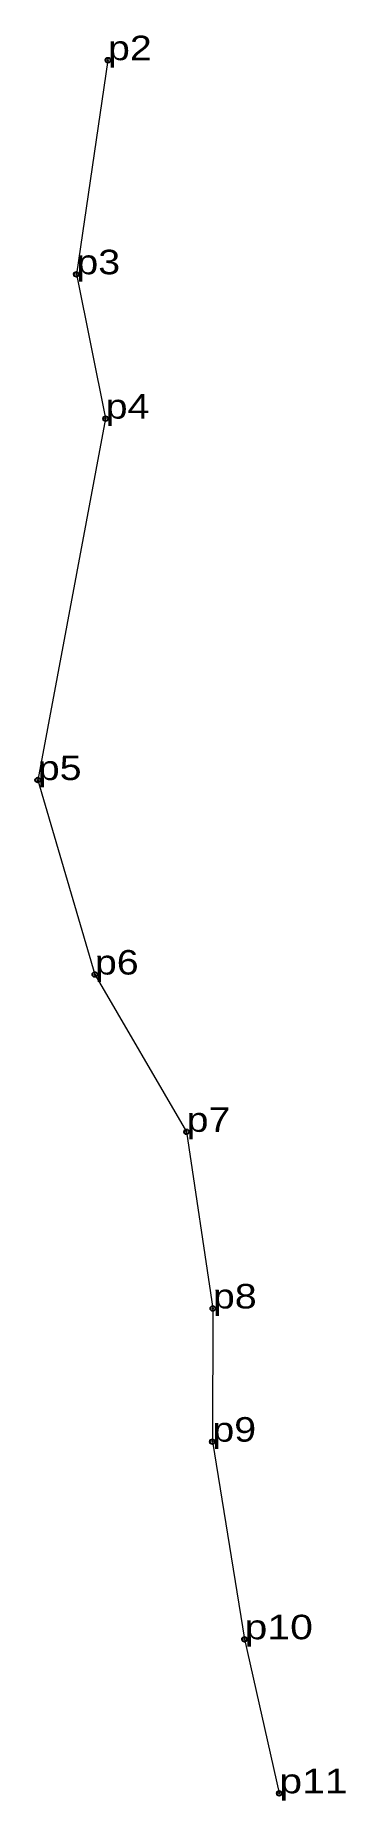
# Model space of a CAD drawing. Header units: metres. Extents: x 541540 to 552078, y 1838839 to 1850289.
# Drawn here: x 543812 to 543834.8, y 1838838.6 to 1838968.3 of the extents above.
import ezdxf

# ---------------------------------------------------------------- set-up
doc = ezdxf.new("R2010")
doc.units = ezdxf.units.M
doc.header["$LTSCALE"] = 0.72
doc.header["$PDMODE"] = 32
doc.header["$PDSIZE"] = 0.36
doc.layers.add('12', color=7, linetype='Continuous')
doc.layers.add('7', color=7, linetype='Continuous')
doc.layers.add('15', color=7, linetype='Continuous', lineweight=13)

msp = doc.modelspace()

# ---------------------------------------------------------------- linework, layer by layer
at = {"layer": '15'}
for points in [[(543817.34, 1838966.43), (543815.02, 1838950.71), (543817.17, 1838940.11), (543812.19, 1838913.57), (543816.38, 1838899.29), (543823.11, 1838887.74)], [(543823.11, 1838887.75), (543825.04, 1838874.77), (543825, 1838864.99), (543827.36, 1838850.48), (543829.91, 1838839.17)]]:
    msp.add_lwpolyline(points, dxfattribs=at)
at = {"layer": '7'}
for p in [(543817.34, 1838966.43), (543815.02, 1838950.71), (543817.17, 1838940.11), (543812.19, 1838913.57), (543816.38, 1838899.29), (543823.11, 1838887.74), (543825.04, 1838874.77), (543825, 1838864.99), (543827.36, 1838850.48), (543829.91, 1838839.17)]:
    msp.add_point(p, dxfattribs=at)

# ---------------------------------------------------------------- texts
at = {"layer": '12'}
for s, width, p in [('p2', 1.2, (543817.34, 1838966.43)), ('p3', 1.2, (543815.02, 1838950.71)), ('p4', 1.2, (543817.17, 1838940.11)), ('p5', 1.2, (543812.19, 1838913.57)), ('p6', 1.2, (543816.38, 1838899.29)), ('p7', 1.2, (543823.11, 1838887.74)), ('p8', 1.2, (543825.04, 1838874.77)), ('p9', 1.2, (543825, 1838864.99)), ('p10', 1.25, (543827.36, 1838850.48)), ('p11', 1.25, (543829.91, 1838839.17))]:
    msp.add_text(s, height=1.8, dxfattribs=dict(at, width=width)).set_placement(p)

doc.saveas('drawing.dxf')
